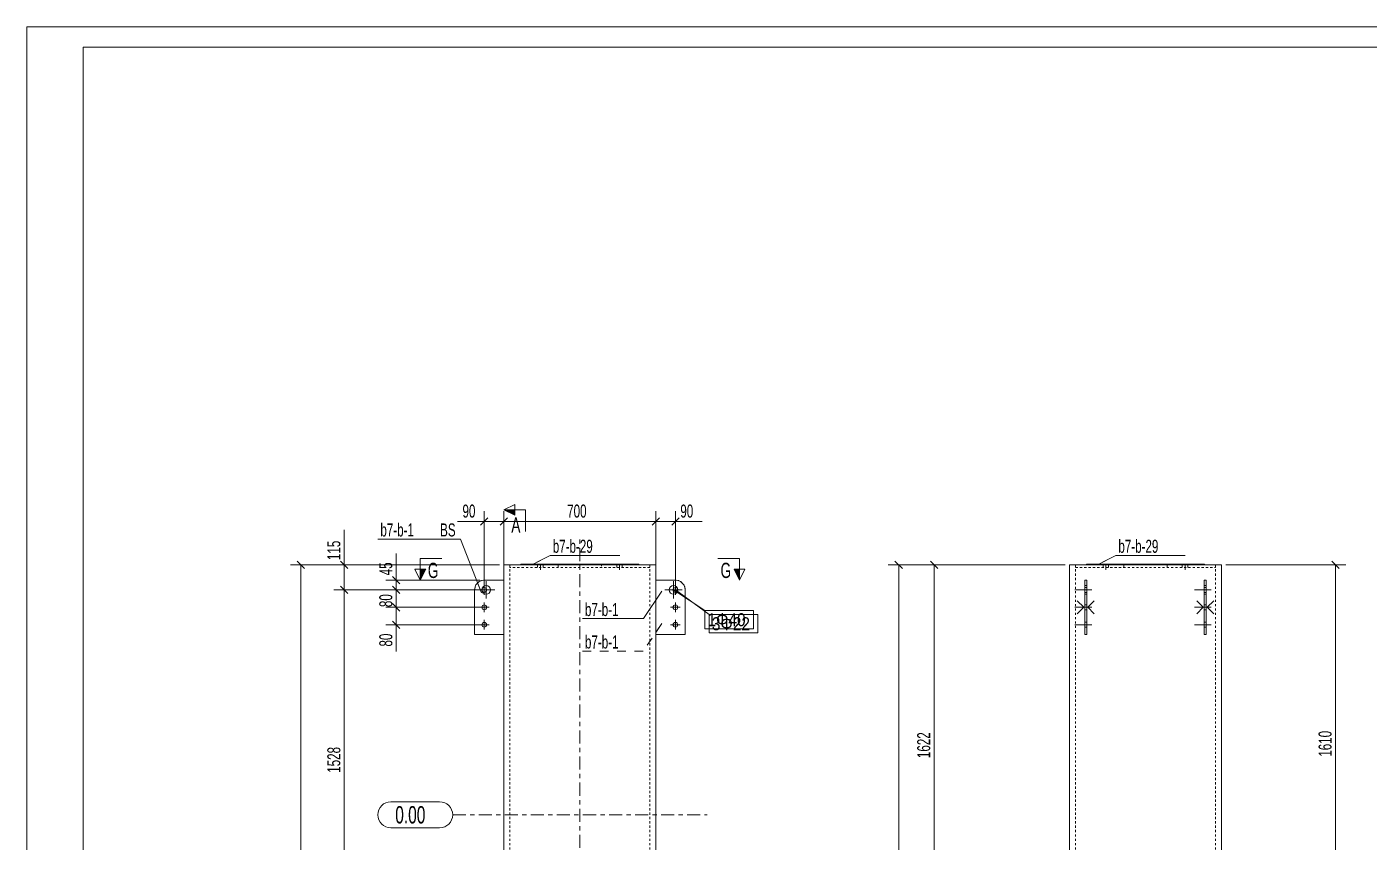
# Model space of a CAD drawing. Header units: millimetres. Extents: x 5 to 599, y 5 to 425.
# Drawn here: x 5 to 314, y 237.4 to 425 of the extents above; entities that cross this region are included whole.
import ezdxf

# ---------------------------------------------------------------- set-up
doc = ezdxf.new("R2010")
doc.units = ezdxf.units.MM
for name, pattern in [('XKITLINE00', [0]), ('XKITLINE02', [4, 2, -2]), ('XKITLINE03', [6, 3, -1, 1, -1]), ('XKITLINE04', [3, 0.5, -0.5, 0.5, -0.5, 0.5, -0.5])]:
    doc.linetypes.add(name, pattern=pattern)
for name, color, linetype, lineweight in [('Bolt', 7, 'Continuous', 0), ('BoltMark', 3, 'Continuous', 0), ('DrawingSheet', 5, 'Continuous', 0), ('OtherObjectType', 1, 'Continuous', 0), ('Part', 2, 'Continuous', 0), ('PartMark', 3, 'Continuous', 0), ('S-GRID', 1, 'Continuous', 0), ('Section', 6, 'Continuous', 0), ('Z-DIMENSIONS', 1, 'Continuous', 0)]:
    doc.layers.add(name, color=color, linetype=linetype, lineweight=lineweight)
doc.styles.add('$TD_AUDIT_GENERATED_(8D)', font='ARIAL.TTF')
doc.styles.add('romsim', font='ARIAL.TTF')

# ---------------------------------------------------------------- blocks, each defined once
blk = doc.blocks.new('*A1')
at = {"layer": 'DrawingSheet', "color": 5, "linetype": 'XKITLINE00', "lineweight": 0}
for p, q in [((599, 425), (5, 425)), ((5, 425), (5, 5))]:
    blk.add_line(p, q, dxfattribs=at)
blk = doc.blocks.new('*A3')
at = {"layer": 'OtherObjectType', "color": 7, "linetype": 'XKITLINE00', "lineweight": 0}
for p, q in [((5, 425), (599, 425)), ((5, 5), (5, 425)), ((18, 420.35), (594.03, 420.35)), ((18, 9.65), (18, 420.35))]:
    blk.add_line(p, q, dxfattribs=at)
blk = doc.blocks.new('*A4')
at = {"layer": 'Section'}
for points in [[(117.32, 312.6), (114.82, 313.85), (117.32, 313.85)], [(117.32, 103.65), (114.82, 103.65), (117.32, 104.9)]]:
    blk.add_hatch(color=6, dxfattribs=at).paths.add_polyline_path(points, flags=17)
at = {"layer": 'Section', "color": 6, "linetype": 'XKITLINE00', "lineweight": 0}
for p, q in [((114.82, 313.85), (117.32, 315.1)), ((114.82, 313.85), (117.32, 312.6)), ((119.82, 313.85), (114.82, 313.85)), ((117.32, 312.6), (117.32, 315.1)), ((119.82, 313.85), (119.82, 308.85)), ((119.82, 103.65), (119.82, 108.65)), ((114.82, 103.65), (117.32, 104.9)), ((117.32, 102.4), (114.82, 103.65)), ((119.82, 103.65), (114.82, 103.65)), ((117.32, 104.9), (117.32, 102.4))]:
    blk.add_line(p, q, dxfattribs=at)
at = {"layer": 'Section', "color": 6, "style": 'romsim', "width": 0.6375}
for p in [(116.55, 308.6), (116.55, 105.4)]:
    blk.add_text('A', height=3.5, dxfattribs=at).set_placement(p)
blk = doc.blocks.new('*A5')
at = {"layer": 'S-GRID', "color": 1, "linetype": 'XKITLINE03', "lineweight": 0}
blk.add_line((132.32, 98.05), (132.32, 306.98), dxfattribs=at)
at = {"layer": 'S-GRID', "color": 1, "style": 'romsim', "width": 0.6375}
blk.add_text('B7-A', height=4, dxfattribs=at).set_placement((126.67, 93.05))
blk = doc.blocks.new('*A24')
at = {"layer": 'Part'}
blk.add_hatch(color=4, dxfattribs=at).paths.add_polyline_path([(114.02, 150.05), (115.62, 150.05), (114.82, 148.65)], flags=17)
at = {"layer": 'Part', "color": 4, "linetype": 'XKITLINE00', "lineweight": 0}
for p, q in [((114.82, 118.65), (114.82, 301.15)), ((114.82, 301.15), (149.82, 301.15)), ((149.82, 118.65), (149.82, 301.15)), ((114.82, 148.65), (114.02, 150.05)), ((114.02, 150.05), (115.62, 150.05)), ((115.62, 150.05), (114.82, 148.65))]:
    blk.add_line(p, q, dxfattribs=at)
at = {"layer": 'Part', "color": 7, "linetype": 'XKITLINE04', "lineweight": 0}
for p, q in [((116.22, 118.65), (116.22, 301.15)), ((148.42, 301.15), (148.42, 118.65)), ((114.82, 118.65), (149.82, 118.65))]:
    blk.add_line(p, q, dxfattribs=at)
at = {"layer": 'Part', "color": 4, "linetype": 'XKITLINE00', "lineweight": 0}
blk.add_circle((114.82, 149.55), 1, dxfattribs=at)
blk = doc.blocks.new('*A27')
at = {"layer": 'Part', "color": 7, "linetype": 'XKITLINE04', "lineweight": 0}
for p, q in [((154.32, 297.65), (149.82, 297.65)), ((149.82, 285.15), (149.82, 297.65)), ((155.02, 297.54), (154.32, 297.65)), ((154.32, 297.65), (155.02, 297.54)), ((156.57, 295.4), (156.46, 296.09)), ((156.46, 296.09), (156.57, 295.4)), ((156.57, 295.4), (156.57, 285.15)), ((156.57, 285.15), (149.82, 285.15))]:
    blk.add_line(p, q, dxfattribs=at)
blk.add_arc((154.32, 295.4), 2.25, 18, 72, dxfattribs=at)
blk.add_arc((154.32, 295.4), 2.25, 18, 72, dxfattribs=at)
blk = doc.blocks.new('*A28')
at = {"layer": 'Part', "color": 7, "linetype": 'XKITLINE04', "lineweight": 0}
for p, q in [((116.22, 300.55), (116.22, 301.15)), ((116.22, 301.15), (148.42, 301.15)), ((148.42, 300.55), (116.22, 300.55)), ((127.32, 300.55), (127.32, 301.35)), ((137.32, 301.35), (137.32, 300.55)), ((148.42, 301.15), (148.42, 300.55))]:
    blk.add_line(p, q, dxfattribs=at)
at = {"layer": 'Part', "color": 4, "linetype": 'XKITLINE00', "lineweight": 0}
for p, q in [((118.72, 301.35), (118.72, 301.15)), ((145.92, 301.35), (118.72, 301.35)), ((145.92, 301.15), (145.92, 301.35))]:
    blk.add_line(p, q, dxfattribs=at)
blk = doc.blocks.new('*A29')
at = {"layer": 'Part', "color": 7, "linetype": 'XKITLINE04', "lineweight": 0}
for p, q in [((110.32, 297.65), (109.63, 297.54)), ((109.63, 297.54), (110.32, 297.65)), ((110.32, 297.65), (114.82, 297.65)), ((114.82, 297.65), (114.82, 285.15)), ((108.18, 296.09), (108.07, 295.4)), ((108.07, 295.4), (108.18, 296.09)), ((108.07, 285.15), (108.07, 295.4)), ((114.82, 285.15), (108.07, 285.15))]:
    blk.add_line(p, q, dxfattribs=at)
blk.add_arc((110.32, 295.4), 2.25, 108, 162, dxfattribs=at)
blk.add_arc((110.32, 295.4), 2.25, 108, 162, dxfattribs=at)
blk = doc.blocks.new('*A30')
at = {"layer": 'Part', "color": 4, "linetype": 'XKITLINE00', "lineweight": 0}
for p, q in [((149.82, 297.65), (154.32, 297.65)), ((155.02, 297.54), (154.32, 297.65)), ((156.57, 295.4), (156.46, 296.09)), ((156.57, 295.4), (156.57, 285.15)), ((156.57, 285.15), (149.82, 285.15))]:
    blk.add_line(p, q, dxfattribs=at)
at = {"layer": 'Part', "color": 7, "linetype": 'XKITLINE04', "lineweight": 0}
for p, q in [((149.82, 285.15), (149.82, 297.65)), ((154.32, 297.65), (155.02, 297.54)), ((156.46, 296.09), (156.57, 295.4))]:
    blk.add_line(p, q, dxfattribs=at)
at = {"layer": 'Part', "color": 4, "linetype": 'XKITLINE00', "lineweight": 0}
blk.add_arc((154.32, 295.4), 2.25, 18, 72, dxfattribs=at)
at = {"layer": 'Part', "color": 7, "linetype": 'XKITLINE04', "lineweight": 0}
blk.add_arc((154.32, 295.4), 2.25, 18, 72, dxfattribs=at)
blk = doc.blocks.new('*A31')
at = {"layer": 'Part', "color": 4, "linetype": 'XKITLINE00', "lineweight": 0}
for p, q in [((110.32, 297.65), (109.63, 297.54)), ((110.32, 297.65), (114.82, 297.65)), ((108.18, 296.09), (108.07, 295.4)), ((108.07, 285.15), (108.07, 295.4)), ((114.82, 285.15), (108.07, 285.15))]:
    blk.add_line(p, q, dxfattribs=at)
at = {"layer": 'Part', "color": 7, "linetype": 'XKITLINE04', "lineweight": 0}
for p, q in [((109.63, 297.54), (110.32, 297.65)), ((114.82, 297.65), (114.82, 285.15)), ((108.07, 295.4), (108.18, 296.09))]:
    blk.add_line(p, q, dxfattribs=at)
at = {"layer": 'Part', "color": 4, "linetype": 'XKITLINE00', "lineweight": 0}
blk.add_arc((110.32, 295.4), 2.25, 108, 162, dxfattribs=at)
at = {"layer": 'Part', "color": 7, "linetype": 'XKITLINE04', "lineweight": 0}
blk.add_arc((110.32, 295.4), 2.25, 108, 162, dxfattribs=at)
blk = doc.blocks.new('*A58')
at = {"layer": 'Section'}
for points in [[(96.82, 300.15), (95.57, 297.65), (95.57, 300.15)], [(169.07, 300.15), (169.07, 297.65), (167.82, 300.15)]]:
    blk.add_hatch(color=6, dxfattribs=at).paths.add_polyline_path(points, flags=17)
at = {"layer": 'Section', "color": 6, "linetype": 'XKITLINE00', "lineweight": 0}
for p, q in [((95.57, 297.65), (94.32, 300.15)), ((96.82, 300.15), (94.32, 300.15)), ((95.57, 302.65), (100.57, 302.65)), ((95.57, 302.65), (95.57, 297.65)), ((95.57, 297.65), (96.82, 300.15)), ((169.07, 302.65), (164.07, 302.65)), ((167.82, 300.15), (170.32, 300.15)), ((169.07, 297.65), (167.82, 300.15)), ((169.07, 302.65), (169.07, 297.65)), ((170.32, 300.15), (169.07, 297.65))]:
    blk.add_line(p, q, dxfattribs=at)
at = {"layer": 'Section', "color": 6, "style": 'romsim', "width": 0.6375}
for p in [(97.32, 298.15), (164.71, 298.15)]:
    blk.add_text('G', height=3.5, dxfattribs=at).set_placement(p)
blk = doc.blocks.new('*A64')
at = {"layer": 'S-GRID', "color": 1, "linetype": 'XKITLINE03', "lineweight": 0}
blk.add_line((103.04, 243.65), (161.61, 243.65), dxfattribs=at)
at = {"layer": 'S-GRID', "color": 1, "style": 'romsim', "width": 0.6375}
blk.add_text('0.00', height=4, dxfattribs=at).set_placement((89.82, 241.65))
blk = doc.blocks.new('*A65')
at = {"layer": 'S-GRID', "color": 1, "linetype": 'XKITLINE00', "lineweight": 0}
for p, q in [((88.82, 246.65), (100.04, 246.65)), ((88.82, 240.65), (100.04, 240.65))]:
    blk.add_line(p, q, dxfattribs=at)
for centre, start, end in [((88.82, 243.65), 90, 270), ((100.04, 243.65), 270, 90)]:
    blk.add_arc(centre, 3, start, end, dxfattribs=at)
blk = doc.blocks.new('*A72')
at = {"layer": 'Bolt', "color": 2, "linetype": 'XKITLINE00', "lineweight": 0}
for p, q in [((153.87, 297.4), (153.87, 296.07)), ((151.87, 295.4), (153.2, 295.4)), ((153.87, 293.4), (153.87, 294.73)), ((155.87, 295.4), (154.54, 295.4))]:
    blk.add_line(p, q, dxfattribs=at)
blk = doc.blocks.new('*A73')
at = {"layer": 'Bolt', "color": 2, "linetype": 'XKITLINE00', "lineweight": 0}
for p, q in [((153.22, 295.4), (153.95, 295.4)), ((154.32, 296.5), (154.32, 295.77)), ((154.32, 294.3), (154.32, 295.03)), ((155.42, 295.4), (154.69, 295.4)), ((153.22, 291.4), (153.95, 291.4)), ((154.32, 292.5), (154.32, 291.77)), ((154.32, 290.3), (154.32, 291.03)), ((155.42, 291.4), (154.69, 291.4)), ((154.32, 288.5), (154.32, 287.77)), ((153.22, 287.4), (153.95, 287.4)), ((154.32, 286.3), (154.32, 287.03)), ((155.42, 287.4), (154.69, 287.4))]:
    blk.add_line(p, q, dxfattribs=at)
blk = doc.blocks.new('*A74')
at = {"layer": 'Bolt', "color": 2, "linetype": 'XKITLINE00', "lineweight": 0}
for p, q in [((122.6, 300.55), (122.6, 301.35)), ((123.22, 300.05), (123.22, 301.35)), ((123.85, 300.55), (123.85, 301.35))]:
    blk.add_line(p, q, dxfattribs=at)
blk = doc.blocks.new('*A75')
at = {"layer": 'Bolt', "color": 2, "linetype": 'XKITLINE00', "lineweight": 0}
for p, q in [((140.8, 300.55), (140.8, 301.35)), ((141.42, 300.05), (141.42, 301.35)), ((142.05, 300.55), (142.05, 301.35))]:
    blk.add_line(p, q, dxfattribs=at)
blk = doc.blocks.new('*A76')
at = {"layer": 'Bolt', "color": 2, "linetype": 'XKITLINE00', "lineweight": 0}
for p, q in [((122.6, 300.55), (122.6, 301.35)), ((123.22, 300.05), (123.22, 301.35)), ((123.85, 300.55), (123.85, 301.35))]:
    blk.add_line(p, q, dxfattribs=at)
blk = doc.blocks.new('*A77')
at = {"layer": 'Bolt', "color": 2, "linetype": 'XKITLINE00', "lineweight": 0}
for p, q in [((140.8, 300.55), (140.8, 301.35)), ((141.42, 300.05), (141.42, 301.35)), ((142.05, 300.55), (142.05, 301.35))]:
    blk.add_line(p, q, dxfattribs=at)
blk = doc.blocks.new('*A78')
at = {"layer": 'Bolt', "color": 2, "linetype": 'XKITLINE00', "lineweight": 0}
for p, q in [((109.22, 295.4), (109.95, 295.4)), ((110.32, 296.5), (110.32, 295.77)), ((110.32, 294.3), (110.32, 295.03)), ((111.42, 295.4), (110.69, 295.4)), ((109.22, 291.4), (109.95, 291.4)), ((110.32, 292.5), (110.32, 291.77)), ((110.32, 290.3), (110.32, 291.03)), ((111.42, 291.4), (110.69, 291.4)), ((110.32, 288.5), (110.32, 287.77)), ((109.22, 287.4), (109.95, 287.4)), ((110.32, 286.3), (110.32, 287.03)), ((111.42, 287.4), (110.69, 287.4))]:
    blk.add_line(p, q, dxfattribs=at)
blk = doc.blocks.new('*A79')
at = {"layer": 'Bolt', "color": 2, "linetype": 'XKITLINE00', "lineweight": 0}
for p, q in [((110.77, 297.4), (110.77, 296.07)), ((108.77, 295.4), (110.1, 295.4)), ((110.77, 293.4), (110.77, 294.73)), ((112.77, 295.4), (111.44, 295.4))]:
    blk.add_line(p, q, dxfattribs=at)
blk = doc.blocks.new('*A80')
at = {"layer": 'Bolt', "color": 2, "linetype": 'XKITLINE00', "lineweight": 0}
for p, q in [((153.87, 293.4), (153.87, 297.4)), ((155.87, 295.4), (151.87, 295.4))]:
    blk.add_line(p, q, dxfattribs=at)
blk.add_circle((153.87, 295.4), 1, dxfattribs=at)
blk = doc.blocks.new('*A81')
at = {"layer": 'Bolt', "color": 2, "linetype": 'XKITLINE00', "lineweight": 0}
for p, q in [((155.42, 295.4), (153.22, 295.4)), ((154.32, 294.3), (154.32, 296.5)), ((155.42, 291.4), (153.22, 291.4)), ((154.32, 290.3), (154.32, 292.5)), ((154.32, 286.3), (154.32, 288.5)), ((155.42, 287.4), (153.22, 287.4))]:
    blk.add_line(p, q, dxfattribs=at)
for centre in [(154.32, 295.4), (154.32, 291.4), (154.32, 287.4)]:
    blk.add_circle(centre, 0.55, dxfattribs=at)
blk = doc.blocks.new('*A82')
at = {"layer": 'Bolt', "color": 2, "linetype": 'XKITLINE00', "lineweight": 0}
for p, q in [((109.22, 295.4), (111.42, 295.4)), ((110.32, 296.5), (110.32, 294.3)), ((109.22, 291.4), (111.42, 291.4)), ((110.32, 292.5), (110.32, 290.3)), ((110.32, 288.5), (110.32, 286.3)), ((109.22, 287.4), (111.42, 287.4))]:
    blk.add_line(p, q, dxfattribs=at)
for centre in [(110.32, 295.4), (110.32, 291.4), (110.32, 287.4)]:
    blk.add_circle(centre, 0.55, dxfattribs=at)
blk = doc.blocks.new('*A83')
at = {"layer": 'Bolt', "color": 2, "linetype": 'XKITLINE00', "lineweight": 0}
for p, q in [((110.77, 297.4), (110.77, 293.4)), ((108.77, 295.4), (112.77, 295.4))]:
    blk.add_line(p, q, dxfattribs=at)
blk.add_circle((110.77, 295.4), 1, dxfattribs=at)
blk = doc.blocks.new('*A107')
at = {"layer": 'Part', "color": 4, "linetype": 'XKITLINE00', "lineweight": 0}
for p, q in [((245.04, 118.65), (245.04, 301.15)), ((280.04, 301.15), (245.04, 301.15)), ((280.04, 118.65), (280.04, 301.15))]:
    blk.add_line(p, q, dxfattribs=at)
at = {"layer": 'Part', "color": 7, "linetype": 'XKITLINE04', "lineweight": 0}
for p, q in [((246.44, 118.65), (246.44, 301.15)), ((278.64, 301.15), (278.64, 118.65)), ((280.04, 118.65), (245.04, 118.65))]:
    blk.add_line(p, q, dxfattribs=at)
blk = doc.blocks.new('*A110')
at = {"layer": 'Part', "color": 4, "linetype": 'XKITLINE00', "lineweight": 0}
for p, q in [((276.04, 285.15), (276.04, 297.65)), ((276.04, 297.65), (276.54, 297.65)), ((276.54, 297.65), (276.54, 295.4)), ((276.04, 295.4), (276.54, 295.4)), ((276.54, 295.4), (276.54, 285.15)), ((275.84, 291.4), (274.34, 292.9)), ((275.84, 291.4), (274.34, 289.9)), ((276.74, 291.4), (278.24, 292.9)), ((276.74, 291.4), (278.24, 289.9)), ((276.54, 285.15), (276.04, 285.15))]:
    blk.add_line(p, q, dxfattribs=at)
at = {"layer": 'Part', "color": 7, "linetype": 'XKITLINE04', "lineweight": 0}
blk.add_line((276.54, 295.4), (276.54, 297.54), dxfattribs=at)
blk = doc.blocks.new('*A111')
at = {"layer": 'Part', "color": 7, "linetype": 'XKITLINE04', "lineweight": 0}
for p, q in [((278.64, 301.15), (246.44, 301.15)), ((246.44, 301.15), (246.44, 300.55)), ((246.44, 300.55), (278.64, 300.55)), ((257.54, 300.55), (257.54, 301.35)), ((267.54, 300.55), (267.54, 301.35)), ((278.64, 300.55), (278.64, 301.15))]:
    blk.add_line(p, q, dxfattribs=at)
at = {"layer": 'Part', "color": 4, "linetype": 'XKITLINE00', "lineweight": 0}
for p, q in [((248.94, 301.35), (276.14, 301.35)), ((248.94, 301.35), (248.94, 301.15)), ((276.14, 301.35), (276.14, 301.15))]:
    blk.add_line(p, q, dxfattribs=at)
blk = doc.blocks.new('*A112')
at = {"layer": 'Part', "color": 7, "linetype": 'XKITLINE04', "lineweight": 0}
for p, q in [((276.54, 297.65), (276.04, 297.65)), ((276.04, 285.15), (276.04, 297.65)), ((276.54, 297.65), (276.54, 285.15)), ((276.04, 295.4), (276.54, 295.4)), ((276.54, 285.15), (276.04, 285.15))]:
    blk.add_line(p, q, dxfattribs=at)
at = {"layer": 'Part', "color": 4, "linetype": 'XKITLINE00', "lineweight": 0}
for p, q in [((275.84, 291.4), (274.34, 292.9)), ((275.84, 291.4), (274.34, 289.9)), ((276.74, 291.4), (278.24, 292.9)), ((276.74, 291.4), (278.24, 289.9))]:
    blk.add_line(p, q, dxfattribs=at)
blk = doc.blocks.new('*A113')
at = {"layer": 'Part', "color": 4, "linetype": 'XKITLINE00', "lineweight": 0}
for p, q in [((248.54, 297.65), (249.04, 297.65)), ((248.54, 285.15), (248.54, 297.65)), ((249.04, 297.65), (249.04, 295.4)), ((248.54, 295.4), (249.04, 295.4)), ((249.04, 285.15), (249.04, 295.4)), ((248.34, 291.4), (246.84, 292.9)), ((248.34, 291.4), (246.84, 289.9)), ((249.24, 291.4), (250.74, 292.9)), ((249.24, 291.4), (250.74, 289.9)), ((249.04, 285.15), (248.54, 285.15))]:
    blk.add_line(p, q, dxfattribs=at)
at = {"layer": 'Part', "color": 7, "linetype": 'XKITLINE04', "lineweight": 0}
blk.add_line((249.04, 295.4), (249.04, 297.54), dxfattribs=at)
blk = doc.blocks.new('*A114')
at = {"layer": 'Part', "color": 7, "linetype": 'XKITLINE04', "lineweight": 0}
for p, q in [((248.54, 297.65), (249.04, 297.65)), ((248.54, 285.15), (248.54, 297.65)), ((249.04, 297.65), (249.04, 285.15)), ((248.54, 295.4), (249.04, 295.4)), ((249.04, 285.15), (248.54, 285.15))]:
    blk.add_line(p, q, dxfattribs=at)
at = {"layer": 'Part', "color": 4, "linetype": 'XKITLINE00', "lineweight": 0}
for p, q in [((248.34, 291.4), (246.84, 292.9)), ((248.34, 291.4), (246.84, 289.9)), ((249.24, 291.4), (250.74, 292.9)), ((249.24, 291.4), (250.74, 289.9))]:
    blk.add_line(p, q, dxfattribs=at)
blk = doc.blocks.new('*A144')
at = {"layer": 'Bolt', "color": 2, "linetype": 'XKITLINE00', "lineweight": 0}
for p, q in [((276.54, 296.4), (276.04, 296.4)), ((277.16, 295.4), (276.04, 295.4)), ((276.54, 294.4), (276.04, 294.4))]:
    blk.add_line(p, q, dxfattribs=at)
blk = doc.blocks.new('*A145')
at = {"layer": 'Bolt', "color": 2, "linetype": 'XKITLINE00', "lineweight": 0}
for p, q in [((277.66, 295.4), (273.79, 295.4)), ((276.54, 295.95), (276.04, 295.95)), ((276.54, 294.85), (276.04, 294.85)), ((277.66, 291.4), (273.79, 291.4)), ((276.54, 291.95), (276.04, 291.95)), ((276.54, 290.85), (276.04, 290.85)), ((276.54, 287.95), (276.04, 287.95)), ((277.66, 287.4), (273.79, 287.4)), ((276.54, 286.85), (276.04, 286.85))]:
    blk.add_line(p, q, dxfattribs=at)
blk = doc.blocks.new('*A146')
at = {"layer": 'Bolt', "color": 2, "linetype": 'XKITLINE00', "lineweight": 0}
for p, q in [((271.01, 300.55), (271.01, 301.35)), ((271.64, 300.05), (271.64, 301.35)), ((272.26, 300.55), (272.26, 301.35))]:
    blk.add_line(p, q, dxfattribs=at)
blk = doc.blocks.new('*A147')
at = {"layer": 'Bolt', "color": 2, "linetype": 'XKITLINE00', "lineweight": 0}
for p, q in [((271.01, 300.55), (271.01, 301.35)), ((271.64, 300.05), (271.64, 301.35)), ((272.26, 300.55), (272.26, 301.35))]:
    blk.add_line(p, q, dxfattribs=at)
blk = doc.blocks.new('*A148')
at = {"layer": 'Bolt', "color": 2, "linetype": 'XKITLINE00', "lineweight": 0}
for p, q in [((252.81, 300.55), (252.81, 301.35)), ((253.44, 300.05), (253.44, 301.35)), ((254.06, 300.55), (254.06, 301.35))]:
    blk.add_line(p, q, dxfattribs=at)
blk = doc.blocks.new('*A149')
at = {"layer": 'Bolt', "color": 2, "linetype": 'XKITLINE00', "lineweight": 0}
for p, q in [((252.81, 300.55), (252.81, 301.35)), ((253.44, 300.05), (253.44, 301.35)), ((254.06, 300.55), (254.06, 301.35))]:
    blk.add_line(p, q, dxfattribs=at)
blk = doc.blocks.new('*A150')
at = {"layer": 'Bolt', "color": 2, "linetype": 'XKITLINE02', "lineweight": 0}
for p, q in [((277.66, 295.4), (273.79, 295.4)), ((276.54, 295.95), (276.04, 295.95)), ((276.54, 294.85), (276.04, 294.85)), ((277.66, 291.4), (273.79, 291.4)), ((276.54, 291.95), (276.04, 291.95)), ((276.54, 290.85), (276.04, 290.85)), ((276.54, 287.95), (276.04, 287.95)), ((277.66, 287.4), (273.79, 287.4)), ((276.54, 286.85), (276.04, 286.85))]:
    blk.add_line(p, q, dxfattribs=at)
blk = doc.blocks.new('*A151')
at = {"layer": 'Bolt', "color": 2, "linetype": 'XKITLINE02', "lineweight": 0}
for p, q in [((276.54, 296.4), (276.04, 296.4)), ((277.16, 295.4), (276.04, 295.4)), ((276.54, 294.4), (276.04, 294.4))]:
    blk.add_line(p, q, dxfattribs=at)
blk = doc.blocks.new('*A152')
at = {"layer": 'Bolt', "color": 2, "linetype": 'XKITLINE00', "lineweight": 0}
for p, q in [((249.04, 296.4), (248.54, 296.4)), ((249.66, 295.4), (248.54, 295.4)), ((249.04, 294.4), (248.54, 294.4))]:
    blk.add_line(p, q, dxfattribs=at)
blk = doc.blocks.new('*A153')
at = {"layer": 'Bolt', "color": 2, "linetype": 'XKITLINE00', "lineweight": 0}
for p, q in [((250.16, 295.4), (246.29, 295.4)), ((249.04, 295.95), (248.54, 295.95)), ((249.04, 294.85), (248.54, 294.85)), ((250.16, 291.4), (246.29, 291.4)), ((249.04, 291.95), (248.54, 291.95)), ((249.04, 290.85), (248.54, 290.85)), ((249.04, 287.95), (248.54, 287.95)), ((250.16, 287.4), (246.29, 287.4)), ((249.04, 286.85), (248.54, 286.85))]:
    blk.add_line(p, q, dxfattribs=at)
blk = doc.blocks.new('*A154')
at = {"layer": 'Bolt', "color": 2, "linetype": 'XKITLINE02', "lineweight": 0}
for p, q in [((250.16, 295.4), (246.29, 295.4)), ((249.04, 295.95), (248.54, 295.95)), ((249.04, 294.85), (248.54, 294.85)), ((250.16, 291.4), (246.29, 291.4)), ((249.04, 291.95), (248.54, 291.95)), ((249.04, 290.85), (248.54, 290.85)), ((249.04, 287.95), (248.54, 287.95)), ((250.16, 287.4), (246.29, 287.4)), ((249.04, 286.85), (248.54, 286.85))]:
    blk.add_line(p, q, dxfattribs=at)
blk = doc.blocks.new('*A155')
at = {"layer": 'Bolt', "color": 2, "linetype": 'XKITLINE02', "lineweight": 0}
for p, q in [((249.04, 296.4), (248.54, 296.4)), ((249.66, 295.4), (248.54, 295.4)), ((249.04, 294.4), (248.54, 294.4))]:
    blk.add_line(p, q, dxfattribs=at)
blk = doc.blocks.new('*A249')
at = {"layer": 'Z-DIMENSIONS', "color": 3, "linetype": 'XKITLINE00', "lineweight": 0}
for p, q in [((113.82, 301.15), (65.67, 301.15)), ((67.22, 302), (68.92, 300.3)), ((68.07, 116.65), (68.07, 301.15)), ((67.22, 117.5), (68.92, 115.8)), ((107.57, 116.65), (65.67, 116.65))]:
    blk.add_line(p, q, dxfattribs=at)
at = {"layer": 'Z-DIMENSIONS', "color": 7, "linetype": 'XKITLINE00', "lineweight": 0}
for p, q in [((73.07, 116.65), (71.32, 118.4)), ((73.95, 116.65), (72.2, 118.4)), ((74.82, 116.65), (73.07, 118.4)), ((74.82, 116.65), (71.32, 116.65))]:
    blk.add_line(p, q, dxfattribs=at)
at = {"layer": 'Z-DIMENSIONS', "color": 7}
for p in [(68.07, 301.15), (68.07, 116.65)]:
    blk.add_point(p, dxfattribs=at)
at = {"layer": 'Z-DIMENSIONS', "color": 7, "style": 'romsim', "width": 0.6375}
blk.add_text('3690', height=3, rotation=90.0002, dxfattribs=at).set_placement((67.17, 205))
blk = doc.blocks.new('*A253')
at = {"layer": 'Z-DIMENSIONS', "color": 3, "linetype": 'XKITLINE00', "lineweight": 0}
for p, q in [((109.32, 295.4), (75.67, 295.4)), ((77.22, 296.25), (78.92, 294.55)), ((78.07, 219.02), (78.07, 295.4)), ((77.22, 219.87), (78.92, 218.18)), ((110.57, 219.02), (75.67, 219.02))]:
    blk.add_line(p, q, dxfattribs=at)
at = {"layer": 'Z-DIMENSIONS', "color": 7}
for p in [(78.07, 295.4), (78.07, 219.02)]:
    blk.add_point(p, dxfattribs=at)
at = {"layer": 'Z-DIMENSIONS', "color": 7, "style": 'romsim', "width": 0.6375}
blk.add_text('1528', height=3, rotation=90.0002, dxfattribs=at).set_placement((77.17, 253.32))
blk = doc.blocks.new('*A259')
at = {"layer": 'BoltMark', "color": 7, "linetype": 'XKITLINE00', "lineweight": 0}
for p, q in [((153.87, 295.4), (161.1, 290.65)), ((155.96, 294.03), (153.87, 295.4)), ((161.1, 290.65), (172.29, 290.65)), ((161.1, 286.45), (161.1, 290.65)), ((172.29, 286.45), (172.29, 290.65)), ((161.1, 286.45), (172.29, 286.45))]:
    blk.add_line(p, q, dxfattribs=at)
at = {"layer": 'BoltMark', "color": 2, "style": '$TD_AUDIT_GENERATED_(8D)', "width": 0.85}
blk.add_text('1Φ40', height=3, dxfattribs=at).set_placement((161.7, 287.05))
blk = doc.blocks.new('*A260')
at = {"layer": 'BoltMark', "color": 7, "linetype": 'XKITLINE00', "lineweight": 0}
for p, q in [((154.32, 295.4), (162.1, 289.72)), ((156.34, 293.93), (154.32, 295.4)), ((162.1, 289.72), (173.3, 289.72)), ((162.1, 285.52), (162.1, 289.72)), ((173.3, 285.52), (173.3, 289.72)), ((162.1, 285.52), (173.3, 285.52))]:
    blk.add_line(p, q, dxfattribs=at)
at = {"layer": 'BoltMark', "color": 2, "style": '$TD_AUDIT_GENERATED_(8D)', "width": 0.85}
blk.add_text('3Φ22', height=3, dxfattribs=at).set_placement((162.7, 286.12))
blk = doc.blocks.new('*A261')
at = {"layer": 'PartMark', "color": 7, "linetype": 'XKITLINE02', "lineweight": 0}
for p in [(151.19, 287.66), (132.89, 281.32)]:
    blk.add_line(p, (146.94, 281.32), dxfattribs=at)
at = {"layer": 'PartMark', "color": 7, "linetype": 'XKITLINE00', "lineweight": 0}
blk.add_line((149.8, 285.59), (151.19, 287.66), dxfattribs=at)
at = {"layer": 'PartMark', "color": 7, "style": 'romsim', "width": 0.6375}
blk.add_text('b7-b-1', height=3, dxfattribs=at).set_placement((133.49, 281.92))
blk = doc.blocks.new('*A264')
at = {"layer": 'PartMark', "color": 7, "linetype": 'XKITLINE00', "lineweight": 0}
for p, q in [((121.24, 301.21), (125.48, 303.35)), ((125.48, 303.35), (141.49, 303.35)), ((123.47, 302.34), (121.24, 301.21))]:
    blk.add_line(p, q, dxfattribs=at)
at = {"layer": 'PartMark', "color": 7, "style": 'romsim', "width": 0.6375}
blk.add_text('b7-b-29', height=3, dxfattribs=at).set_placement((126.08, 303.95))
blk = doc.blocks.new('*A265')
at = {"layer": 'PartMark', "color": 7, "linetype": 'XKITLINE00', "lineweight": 0}
for p, q in [((151.19, 295.13), (146.94, 288.79)), ((149.8, 293.06), (151.19, 295.13)), ((132.89, 288.79), (146.94, 288.79))]:
    blk.add_line(p, q, dxfattribs=at)
at = {"layer": 'PartMark', "color": 7, "style": 'romsim', "width": 0.6375}
blk.add_text('b7-b-1', height=3, dxfattribs=at).set_placement((133.49, 289.39))
blk = doc.blocks.new('*A269')
at = {"layer": 'PartMark', "color": 7, "linetype": 'XKITLINE00', "lineweight": 0}
for p, q in [((85.79, 307.11), (104.84, 307.11)), ((109.67, 294.71), (104.84, 307.11)), ((108.76, 297.04), (109.67, 294.71))]:
    blk.add_line(p, q, dxfattribs=at)
at = {"layer": 'PartMark', "color": 7, "style": 'romsim', "width": 0.6375}
for s, p in [('b7-b-1', (86.39, 307.71)), ('BS', (100.15, 307.71))]:
    blk.add_text(s, height=3, dxfattribs=at).set_placement(p)
blk = doc.blocks.new('*A276')
at = {"layer": 'Z-DIMENSIONS', "color": 3, "linetype": 'XKITLINE00', "lineweight": 0}
for p, q in [((110.32, 296.4), (110.32, 313.55)), ((114.82, 298.65), (114.82, 313.55)), ((110.32, 311.15), (104.18, 311.15)), ((110.32, 311.15), (104.18, 311.15)), ((111.17, 312), (109.47, 310.3)), ((110.32, 311.15), (114.82, 311.15)), ((115.67, 312), (113.97, 310.3))]:
    blk.add_line(p, q, dxfattribs=at)
at = {"layer": 'Z-DIMENSIONS', "color": 7}
for p in [(110.32, 311.15), (114.82, 311.15)]:
    blk.add_point(p, dxfattribs=at)
at = {"layer": 'Z-DIMENSIONS', "color": 7, "style": 'romsim', "width": 0.6375}
blk.add_text('90', height=3, dxfattribs=at).set_placement((105.3, 312.05))
blk = doc.blocks.new('*A277')
at = {"layer": 'Z-DIMENSIONS', "color": 3, "linetype": 'XKITLINE00', "lineweight": 0}
for p, q in [((114.82, 298.65), (114.82, 313.55)), ((149.82, 298.65), (149.82, 313.55)), ((115.67, 312), (113.97, 310.3)), ((114.82, 311.15), (149.82, 311.15)), ((150.67, 312), (148.97, 310.3))]:
    blk.add_line(p, q, dxfattribs=at)
at = {"layer": 'Z-DIMENSIONS', "color": 7}
for p in [(114.82, 311.15), (149.82, 311.15)]:
    blk.add_point(p, dxfattribs=at)
at = {"layer": 'Z-DIMENSIONS', "color": 7, "style": 'romsim', "width": 0.6375}
blk.add_text('700', height=3, dxfattribs=at).set_placement((129.4, 312.05))
blk = doc.blocks.new('*A278')
at = {"layer": 'Z-DIMENSIONS', "color": 3, "linetype": 'XKITLINE00', "lineweight": 0}
for p, q in [((149.82, 298.65), (149.82, 313.55)), ((154.32, 296.4), (154.32, 313.55)), ((150.67, 312), (148.97, 310.3)), ((149.82, 311.15), (154.32, 311.15)), ((155.17, 312), (153.47, 310.3)), ((154.32, 311.15), (160.47, 311.15)), ((154.32, 311.15), (160.47, 311.15))]:
    blk.add_line(p, q, dxfattribs=at)
at = {"layer": 'Z-DIMENSIONS', "color": 7}
for p in [(149.82, 311.15), (154.32, 311.15)]:
    blk.add_point(p, dxfattribs=at)
at = {"layer": 'Z-DIMENSIONS', "color": 7, "style": 'romsim', "width": 0.6375}
blk.add_text('90', height=3, dxfattribs=at).set_placement((155.45, 312.05))
blk = doc.blocks.new('*A279')
at = {"layer": 'Z-DIMENSIONS', "color": 3, "linetype": 'XKITLINE00', "lineweight": 0}
for p, q in [((78.07, 301.15), (78.07, 309.24)), ((78.07, 301.15), (78.07, 309.24)), ((113.82, 301.15), (75.67, 301.15)), ((77.22, 302), (78.92, 300.3)), ((78.07, 295.4), (78.07, 301.15)), ((109.32, 295.4), (75.67, 295.4)), ((77.22, 296.25), (78.92, 294.55))]:
    blk.add_line(p, q, dxfattribs=at)
at = {"layer": 'Z-DIMENSIONS', "color": 7}
for p in [(78.07, 301.15), (78.07, 295.4)]:
    blk.add_point(p, dxfattribs=at)
at = {"layer": 'Z-DIMENSIONS', "color": 7, "style": 'romsim', "width": 0.6375}
blk.add_text('115', height=3, rotation=90.0002, dxfattribs=at).set_placement((77.17, 302.27))
blk = doc.blocks.new('*A280')
at = {"layer": 'Z-DIMENSIONS', "color": 3, "linetype": 'XKITLINE00', "lineweight": 0}
for p, q in [((109.32, 291.4), (87.64, 291.4)), ((89.2, 292.25), (90.89, 290.55)), ((90.04, 287.4), (90.04, 291.4)), ((89.2, 288.25), (90.89, 286.55)), ((109.32, 287.4), (87.64, 287.4)), ((90.04, 287.4), (90.04, 281.25)), ((90.04, 287.4), (90.04, 281.25))]:
    blk.add_line(p, q, dxfattribs=at)
at = {"layer": 'Z-DIMENSIONS', "color": 7}
for p in [(90.04, 291.4), (90.04, 287.4)]:
    blk.add_point(p, dxfattribs=at)
at = {"layer": 'Z-DIMENSIONS', "color": 7, "style": 'romsim', "width": 0.6375}
blk.add_text('80', height=3, rotation=90.0002, dxfattribs=at).set_placement((89.14, 282.38))
blk = doc.blocks.new('*A281')
at = {"layer": 'Z-DIMENSIONS', "color": 3, "linetype": 'XKITLINE00', "lineweight": 0}
for p, q in [((109.32, 295.4), (87.64, 295.4)), ((89.2, 296.25), (90.89, 294.55)), ((90.04, 291.4), (90.04, 295.4)), ((109.32, 291.4), (87.64, 291.4)), ((89.2, 292.25), (90.89, 290.55))]:
    blk.add_line(p, q, dxfattribs=at)
at = {"layer": 'Z-DIMENSIONS', "color": 7}
for p in [(90.04, 295.4), (90.04, 291.4)]:
    blk.add_point(p, dxfattribs=at)
at = {"layer": 'Z-DIMENSIONS', "color": 7, "style": 'romsim', "width": 0.6375}
blk.add_text('80', height=3, rotation=90.0002, dxfattribs=at).set_placement((89.14, 291.45))
blk = doc.blocks.new('*A282')
at = {"layer": 'Z-DIMENSIONS', "color": 3, "linetype": 'XKITLINE00', "lineweight": 0}
for p, q in [((90.04, 297.65), (90.04, 303.8)), ((90.04, 297.65), (90.04, 303.8)), ((109.32, 297.65), (87.64, 297.65)), ((89.2, 298.5), (90.89, 296.8)), ((90.04, 295.4), (90.04, 297.65)), ((109.32, 295.4), (87.64, 295.4)), ((89.2, 296.25), (90.89, 294.55))]:
    blk.add_line(p, q, dxfattribs=at)
at = {"layer": 'Z-DIMENSIONS', "color": 7}
for p in [(90.04, 297.65), (90.04, 295.4)]:
    blk.add_point(p, dxfattribs=at)
at = {"layer": 'Z-DIMENSIONS', "color": 7, "style": 'romsim', "width": 0.6375}
blk.add_text('45', height=3, rotation=90.0002, dxfattribs=at).set_placement((89.14, 298.77))
blk = doc.blocks.new('*A284')
at = {"layer": 'Z-DIMENSIONS', "color": 3, "linetype": 'XKITLINE00', "lineweight": 0}
for p, q in [((244.04, 301.15), (203.32, 301.15)), ((204.87, 302), (206.57, 300.3)), ((205.72, 116.65), (205.72, 301.15)), ((204.87, 117.5), (206.57, 115.8)), ((237.79, 116.65), (203.32, 116.65))]:
    blk.add_line(p, q, dxfattribs=at)
at = {"layer": 'Z-DIMENSIONS', "color": 7, "linetype": 'XKITLINE00', "lineweight": 0}
for p, q in [((210.72, 116.65), (208.97, 118.4)), ((211.6, 116.65), (209.85, 118.4)), ((212.47, 116.65), (210.72, 118.4)), ((212.47, 116.65), (208.97, 116.65))]:
    blk.add_line(p, q, dxfattribs=at)
at = {"layer": 'Z-DIMENSIONS', "color": 7}
for p in [(205.72, 301.15), (205.72, 116.65)]:
    blk.add_point(p, dxfattribs=at)
at = {"layer": 'Z-DIMENSIONS', "color": 7, "style": 'romsim', "width": 0.6375}
blk.add_text('3690', height=3, rotation=90.0002, dxfattribs=at).set_placement((204.82, 205))
blk = doc.blocks.new('*A287')
at = {"layer": 'Z-DIMENSIONS', "color": 3, "linetype": 'XKITLINE00', "lineweight": 0}
for p, q in [((281.04, 301.15), (308.69, 301.15)), ((305.44, 302), (307.14, 300.3)), ((306.29, 220.67), (306.29, 301.15)), ((284.29, 220.67), (308.69, 220.67)), ((305.44, 221.52), (307.14, 219.83))]:
    blk.add_line(p, q, dxfattribs=at)
at = {"layer": 'Z-DIMENSIONS', "color": 7}
for p in [(306.29, 301.15), (306.29, 220.67)]:
    blk.add_point(p, dxfattribs=at)
at = {"layer": 'Z-DIMENSIONS', "color": 7, "style": 'romsim', "width": 0.6375}
blk.add_text('1610', height=3, rotation=90.0002, dxfattribs=at).set_placement((305.39, 257.02))
blk = doc.blocks.new('*A293')
at = {"layer": 'Z-DIMENSIONS', "color": 3, "linetype": 'XKITLINE00', "lineweight": 0}
for p, q in [((244.04, 301.15), (211.48, 301.15)), ((213.03, 302), (214.72, 300.3)), ((213.88, 220.05), (213.88, 301.15)), ((236.79, 220.05), (211.48, 220.05)), ((213.03, 220.9), (214.72, 219.2))]:
    blk.add_line(p, q, dxfattribs=at)
at = {"layer": 'Z-DIMENSIONS', "color": 7, "linetype": 'XKITLINE00', "lineweight": 0}
for p, q in [((218.88, 220.05), (217.13, 218.3)), ((220.63, 220.05), (217.13, 220.05)), ((219.75, 220.05), (218, 218.3)), ((220.63, 220.05), (218.88, 218.3))]:
    blk.add_line(p, q, dxfattribs=at)
at = {"layer": 'Z-DIMENSIONS', "color": 7}
for p in [(213.88, 301.15), (213.88, 220.05)]:
    blk.add_point(p, dxfattribs=at)
at = {"layer": 'Z-DIMENSIONS', "color": 7, "style": 'romsim', "width": 0.6375}
blk.add_text('1622', height=3, rotation=90.0002, dxfattribs=at).set_placement((212.98, 256.7))
blk = doc.blocks.new('*A296')
at = {"layer": 'PartMark', "color": 7, "linetype": 'XKITLINE00', "lineweight": 0}
for p, q in [((251.46, 301.21), (255.7, 303.35)), ((255.7, 303.35), (271.7, 303.35)), ((253.69, 302.34), (251.46, 301.21))]:
    blk.add_line(p, q, dxfattribs=at)
at = {"layer": 'PartMark', "color": 7, "style": 'romsim', "width": 0.6375}
blk.add_text('b7-b-29', height=3, dxfattribs=at).set_placement((256.3, 303.95))

msp = doc.modelspace()

# ---------------------------------------------------------------- block references
at = {"lineweight": 0}
for name in ['*A1', '*A3', '*A276', '*A277', '*A4', '*A278', '*A279', '*A5', '*A282', '*A58', '*A28', '*A74', '*A76', '*A75', '*A77', '*A107', '*A111', '*A148', '*A149', '*A146', '*A147', '*A287', '*A29', '*A31', '*A79', '*A83', '*A27', '*A30', '*A72', '*A80', '*A253', '*A281', '*A78', '*A82', '*A73', '*A81', '*A153', '*A154', '*A152', '*A155', '*A145', '*A150', '*A144', '*A151', '*A280', '*A65', '*A64']:
    msp.add_blockref(name, (0, 0), dxfattribs=at)
at = {"layer": 'BoltMark', "lineweight": 0}
for name in ['*A259', '*A260']:
    msp.add_blockref(name, (0, 0), dxfattribs=at)
at = {"layer": 'Part', "lineweight": 0}
for name in ['*A24', '*A113', '*A114', '*A110', '*A112']:
    msp.add_blockref(name, (0, 0), dxfattribs=at)
at = {"layer": 'PartMark', "lineweight": 0}
for name in ['*A269', '*A264', '*A296', '*A265', '*A261']:
    msp.add_blockref(name, (0, 0), dxfattribs=at)
at = {"layer": 'Z-DIMENSIONS', "lineweight": 0}
for name in ['*A249', '*A284', '*A293']:
    msp.add_blockref(name, (0, 0), dxfattribs=at)

doc.saveas('drawing.dxf')
